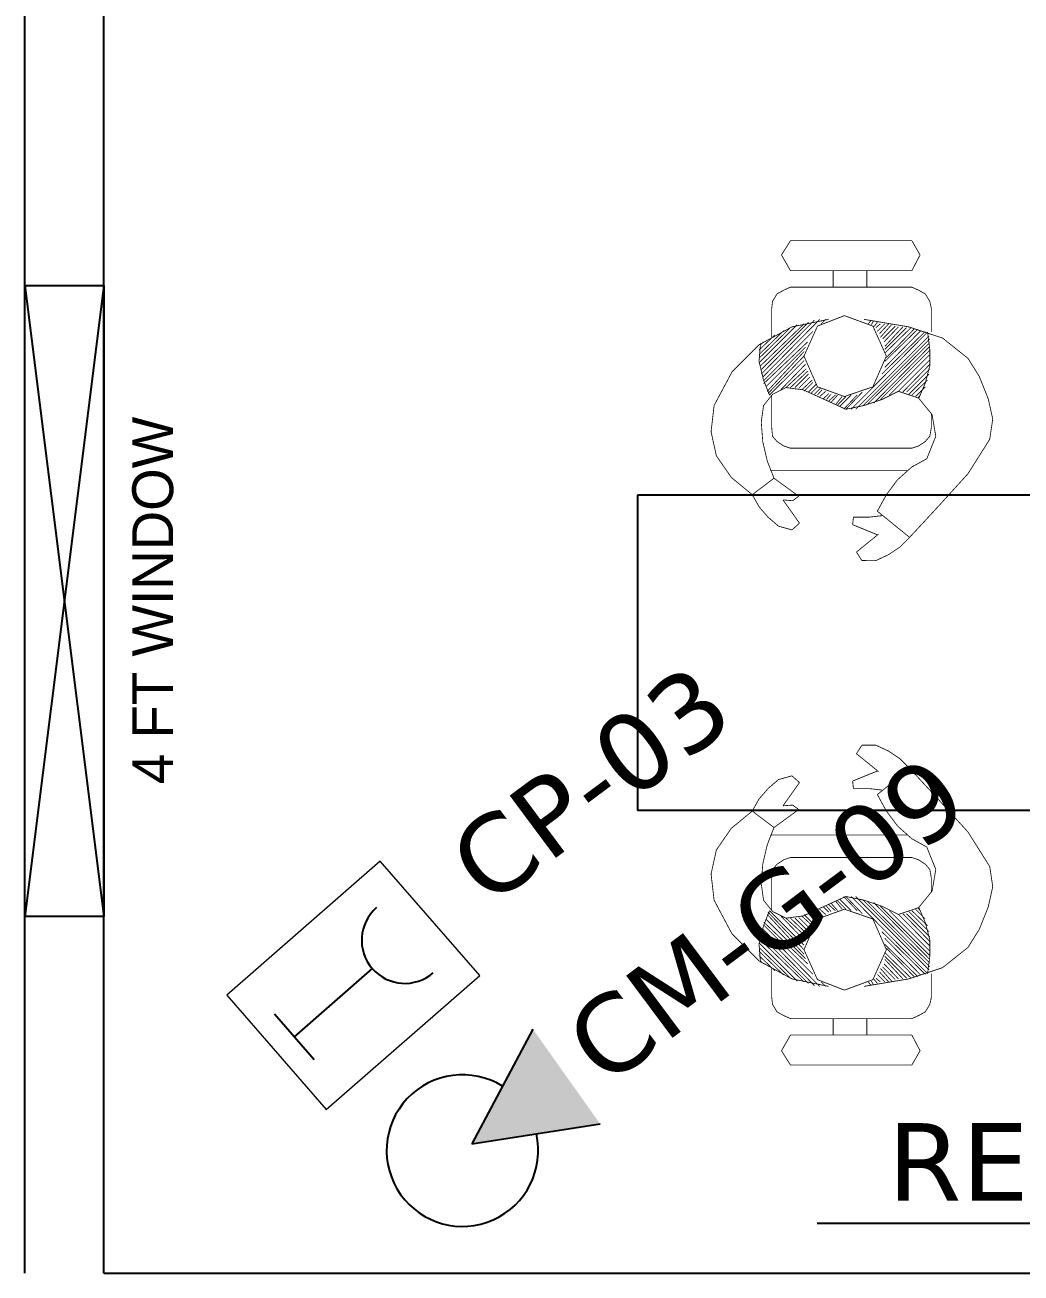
# Model space of a CAD drawing. Header units: millimetres. Extents: x -5691 to 68617, y -23008 to 84113.
# Drawn here: x 5258 to 7184, y 49003 to 51415 of the extents above; entities that cross this region are included whole.
import ezdxf

# ---------------------------------------------------------------- set-up
doc = ezdxf.new("R2010")
doc.units = ezdxf.units.MM
doc.header["$LTSCALE"] = 700
doc.header["$MEASUREMENT"] = 0
for name, color, linetype in [('architactur xref$0$COLUMN', 8, 'Continuous'), ('architactur xref$0$MAA - CCTV - ZAI', 8, 'Continuous'), ('architactur xref$0$MAA-PP.1', 8, 'Continuous'), ('architactur xref$0$TEXT', 8, 'Continuous'), ('architactur xref$0$WALL', 8, 'Continuous'), ('rcp$0$X-REF', 8, 'Continuous'), ('X-REF', 8, 'Continuous')]:
    doc.layers.add(name, color=color, linetype=linetype)
doc.styles.add('architactur xref$0$H St Bt', font='stylu.ttf')
doc.styles.add('architactur xref$0$VERDANA', font='verdana.ttf')

# ---------------------------------------------------------------- blocks, each defined once
blk = doc.blocks.new('*U200')
at = {"layer": 'architactur xref$0$WALL', "color": 0}
for p, q in [((60520.063, 48188.769), (60526.063, 48188.769)), ((60520.063, 48140.769), (60520.063, 48188.769)), ((60526.063, 48188.769), (60520.063, 48140.769)), ((60520.063, 48188.769), (60526.063, 48140.769)), ((60526.063, 48188.769), (60526.063, 48140.769)), ((60526.063, 48140.769), (60520.063, 48140.769))]:
    blk.add_line(p, q, dxfattribs=at)
at = {"layer": 'architactur xref$0$TEXT', "lineweight": 0, "style": 'architactur xref$0$H St Bt'}
blk.add_text('4 FT WINDOW', height=3.1104, rotation=90, dxfattribs=at).set_placement((60531.344, 48150.836))
blk = doc.blocks.new('*U242')
at = {"layer": 'architactur xref$0$MAA - CCTV - ZAI'}
blk.add_hatch(color=0, dxfattribs=at).paths.add_polyline_path([(-0.647, 0), (-9.481, -4.421), (-9.481, 4.421)])
at = {"layer": 'architactur xref$0$MAA - CCTV - ZAI', "color": 0}
for p, q in [((-0.647, 0), (-9.481, 4.421)), ((-9.481, -4.421), (-0.647, 0))]:
    blk.add_line(p, q, dxfattribs=at)
blk.add_arc((0.24, 0), 5.769, 202.6408, 157.3592, dxfattribs=at)
blk = doc.blocks.new('architactur xref$0$CP')
at = {"layer": 'architactur xref$0$MAA - CCTV - ZAI', "lineweight": 0}
blk.add_lwpolyline([(5.766, 0), (5.766, -15.502), (-5.766, -15.502), (-5.766, 0)], close=True, dxfattribs=at)
at = {"layer": 'architactur xref$0$MAA-PP.1', "color": 0}
for p, q in [((-2.302, -1.8), (2.302, -1.8)), ((0, -9.683), (0, -1.8))]:
    blk.add_line(p, q, dxfattribs=at)
at = {"layer": 'architactur xref$0$MAA-PP.1', "color": 0, "extrusion": (0, 0, -1)}
blk.add_ellipse((0, -12.969), major_axis=(2.324, 2.324), ratio=1, start_param=3.926991, end_param=7.068583, dxfattribs=at)
blk = doc.blocks.new('architactur xref')
at = {"layer": 'architactur xref$0$COLUMN', "linetype": 'Continuous'}
for p, q in [((445.986, 1988.435), (253.621, 1988.435)), ((253.621, 1988.435), (253.621, 1964.435)), ((445.986, 1964.435), (253.621, 1964.435))]:
    blk.add_line(p, q, dxfattribs=at)
at = {"layer": 'architactur xref$0$COLUMN', "linetype": 'Continuous', "const_width": 0.0614}
for points in [[(265.27, 2007.8), (264.585, 2006.714), (265.27, 2005.518)], [(274.508, 2007.8), (265.27, 2007.8)], [(274.508, 2005.518), (275.135, 2006.714), (274.508, 2007.8)], [(265.27, 2005.518), (274.508, 2005.518)], [(268.518, 2005.518), (268.518, 2004.264)], [(271.085, 2004.264), (271.085, 2005.518)], [(265.27, 2004.264), (264.756, 2004.034), (264.245, 2003.75), (263.903, 2003.181), (263.845, 2002.667)], [(265.27, 2004.264), (274.508, 2004.264)], [(275.988, 2002.667), (275.875, 2003.181), (275.532, 2003.75), (275.019, 2004.034), (274.508, 2004.264)], [(263.845, 2000.443), (263.845, 2002.667)], [(266.298, 1999.018), (267.323, 1996.681), (269.375, 1995.941), (271.541, 1996.681), (272.568, 1999.018), (271.541, 2001.3), (269.375, 2002.098), (267.323, 2001.3), (266.298, 1999.018)], [(275.988, 2002.667), (275.988, 2000.844)], [(268.179, 2001.814), (265.383, 2001.242), (262.875, 1999.875), (260.823, 1997.822), (259.455, 1995.256)], [(262.875, 1998.504), (265.784, 2001.413)], [(262.875, 1998.847), (265.27, 2001.187)], [(262.988, 1998.278), (266.298, 2001.471)], [(263.046, 1997.651), (267.093, 2001.756)], [(263.046, 1997.993), (266.637, 2001.584)], [(263.159, 1997.421), (267.494, 2001.814)], [(267.607, 2001.471), (267.95, 2001.814)], [(275.646, 1991.209), (274.508, 1990.582), (273.422, 1989.612), (272.568, 1988.471), (271.883, 1987.217), (274.337, 1985.223), (276.502, 1987.56), (278.781, 1990.068), (280.436, 1992.689), (280.665, 1994.231), (280.323, 1995.77), (279.637, 1997.48), (278.781, 1998.847), (276.845, 2000.389), (274.278, 2001.242), (270.859, 2001.814)], [(271.198, 2001.471), (271.369, 2001.698)], [(271.427, 2001.413), (271.599, 2001.698)], [(271.599, 2001.242), (271.883, 2001.584)], [(271.77, 2001.187), (272.113, 2001.471)], [(271.883, 2000.899), (272.455, 2001.471)], [(272.055, 2000.728), (272.74, 2001.471)], [(272.113, 2000.443), (272.966, 2001.413)], [(272.284, 2000.33), (273.25, 2001.3)], [(272.397, 2000.101), (273.48, 2001.242)], [(272.455, 1999.761), (273.823, 2001.242)], [(272.455, 1999.532), (274.107, 2001.187)], [(272.455, 1999.248), (274.45, 2001.187)], [(272.455, 1998.62), (274.964, 2001.071)], [(272.568, 1998.905), (274.676, 2001.071)], [(262.875, 1999.134), (264.756, 2000.957)], [(262.875, 1999.474), (264.074, 2000.615)], [(262.988, 1999.875), (263.218, 2000.101)], [(263.218, 1997.137), (266.98, 2000.899)], [(263.218, 1996.911), (266.582, 2000.101)], [(269.889, 1994.971), (275.704, 2000.844)], [(270.232, 1994.971), (275.817, 2000.557)], [(270.742, 1995.198), (275.875, 2000.33)], [(272.226, 1997.651), (275.532, 2000.899)], [(272.455, 1998.165), (275.19, 2000.957)], [(275.019, 1995.77), (275.532, 1996.966), (275.875, 1998.278), (275.875, 1999.532), (275.704, 2000.844)], [(262.988, 1999.988), (262.875, 1998.62), (263.218, 1997.195), (263.673, 1996.054)], [(263.389, 1996.681), (266.411, 1999.703)], [(263.502, 1996.339), (266.298, 1999.361)], [(271.085, 1995.314), (275.875, 2000.046)], [(271.599, 1995.427), (275.875, 1999.761)], [(272.113, 1995.711), (275.875, 1999.474)], [(272.795, 1996.054), (275.875, 1999.134)], [(263.56, 1996.167), (266.298, 1999.018)], [(263.673, 1996.054), (266.298, 1998.675)], [(264.53, 1996.452), (266.411, 1998.391)], [(273.48, 1996.339), (275.875, 1998.734)], [(273.823, 1996.284), (275.875, 1998.391)], [(264.927, 1996.623), (266.466, 1998.048)], [(265.27, 1996.623), (266.582, 1997.877)], [(265.613, 1996.623), (266.637, 1997.651)], [(265.897, 1996.568), (266.754, 1997.421)], [(274.107, 1996.284), (275.875, 1998.048)], [(274.278, 1996.112), (275.817, 1997.651)], [(266.24, 1996.452), (264.927, 1996.623), (263.903, 1996.112), (263.218, 1995.256), (263.046, 1994.002)], [(266.127, 1996.452), (266.925, 1997.195)], [(266.24, 1996.452), (269.488, 1994.971), (270.859, 1995.256), (272.226, 1995.711), (273.48, 1996.339)], [(266.298, 1996.339), (266.98, 1997.024)], [(266.637, 1996.284), (267.264, 1996.911)], [(266.809, 1996.167), (267.323, 1996.681)], [(267.093, 1996.112), (267.607, 1996.623)], [(267.323, 1996.054), (267.665, 1996.452)], [(267.494, 1995.941), (267.95, 1996.339)], [(269.488, 1994.971), (270.742, 1996.284)], [(275.646, 1991.209), (276.331, 1992.919), (276.046, 1994.57), (275.019, 1995.825), (273.48, 1996.339)], [(274.508, 1996.054), (275.704, 1997.195)], [(274.792, 1995.941), (275.532, 1996.681)], [(263.845, 1993.546), (263.845, 1996.054)], [(267.778, 1995.77), (268.179, 1996.167)], [(268.008, 1995.711), (268.35, 1996.112)], [(268.179, 1995.598), (268.69, 1996.054)], [(268.35, 1995.485), (268.861, 1996.054)], [(268.69, 1995.314), (269.204, 1995.941)], [(268.861, 1995.314), (269.488, 1995.941)], [(269.032, 1995.198), (269.889, 1996.054)], [(269.317, 1994.971), (270.345, 1996.054)], [(274.964, 1995.825), (275.19, 1996.112)], [(259.455, 1995.256), (259.226, 1993.261), (259.627, 1991.435), (260.768, 1989.784), (262.361, 1988.471)], [(275.988, 1994.629), (275.988, 1993.546)], [(263.046, 1994.002), (263.159, 1992.518), (263.502, 1991.038), (264.016, 1989.725)], [(263.845, 1993.546), (263.903, 1992.919), (264.245, 1992.518), (264.756, 1992.179), (265.27, 1992.007)], [(274.508, 1992.007), (275.019, 1992.179), (275.532, 1992.518), (275.875, 1992.919), (275.988, 1993.546)], [(274.508, 1992.007), (265.27, 1992.007)], [(262.361, 1988.471), (264.016, 1989.725), (265.897, 1988.358)], [(263.732, 1990.294), (274.165, 1990.294)], [(262.361, 1988.471), (262.875, 1987.56), (263.56, 1986.761), (264.359, 1986.076), (265.383, 1985.792)], [(265.897, 1988.358), (265.441, 1988.015), (264.701, 1988.074)], [(265.955, 1986.306), (264.701, 1988.074)], [(271.256, 1986.761), (272.226, 1986.875)], [(265.383, 1985.792), (265.955, 1986.306)], [(270.002, 1986.189), (270.06, 1986.761)], [(271.904, 1985.414), (270.002, 1986.189)], [(270.06, 1986.761), (271.256, 1986.761)], [(271.976, 1985.473), (270.291, 1984.11)], [(274.337, 1985.223), (273.595, 1984.484), (272.72, 1983.901), (271.766, 1983.457), (270.702, 1983.46)], [(270.702, 1983.46), (270.291, 1984.11)], [(270.702, 1969.41), (270.291, 1968.761)], [(271.976, 1967.398), (270.291, 1968.761)], [(274.337, 1967.648), (273.595, 1968.386), (272.72, 1968.969), (271.766, 1969.413), (270.702, 1969.41)], [(262.361, 1964.399), (262.875, 1965.311), (263.56, 1966.109), (264.359, 1966.794), (265.383, 1967.079)], [(265.383, 1967.079), (265.955, 1966.565)], [(271.904, 1967.456), (270.002, 1966.681)], [(275.646, 1961.661), (274.508, 1962.289), (273.422, 1963.258), (272.568, 1964.399), (271.883, 1965.653), (274.337, 1967.648), (276.502, 1965.311), (278.781, 1962.802), (280.436, 1960.181), (280.665, 1958.639), (280.323, 1957.101), (279.637, 1955.391), (278.781, 1954.024), (276.845, 1952.482), (274.278, 1951.629), (270.859, 1951.056)], [(265.955, 1966.565), (264.701, 1964.797)], [(270.002, 1966.681), (270.06, 1966.109)], [(270.06, 1966.109), (271.256, 1966.109)], [(271.256, 1966.109), (272.226, 1965.996)], [(259.455, 1957.615), (259.226, 1959.609), (259.627, 1961.435), (260.768, 1963.087), (262.361, 1964.399)], [(262.361, 1964.399), (264.016, 1963.145), (265.897, 1964.512)], [(265.897, 1964.512), (265.441, 1964.855), (264.701, 1964.797)], [(263.046, 1958.869), (263.159, 1960.352), (263.502, 1961.833), (264.016, 1963.145)], [(263.732, 1962.576), (274.165, 1962.576)], [(275.646, 1961.661), (276.331, 1959.952), (276.046, 1958.3), (275.019, 1957.046), (273.48, 1956.532)], [(263.845, 1959.325), (263.903, 1959.952), (264.245, 1960.352), (264.756, 1960.692), (265.27, 1960.863)], [(274.508, 1960.863), (265.27, 1960.863)], [(274.508, 1960.863), (275.019, 1960.692), (275.532, 1960.352), (275.875, 1959.952), (275.988, 1959.325)], [(263.845, 1959.325), (263.845, 1956.816)], [(275.988, 1958.242), (275.988, 1959.325)], [(266.24, 1956.419), (264.927, 1956.247), (263.903, 1956.758), (263.218, 1957.615), (263.046, 1958.869)], [(268.179, 1951.056), (265.383, 1951.629), (262.875, 1952.996), (260.823, 1955.048), (259.455, 1957.615)], [(266.24, 1956.419), (269.488, 1957.899), (270.859, 1957.615), (272.226, 1957.159), (273.48, 1956.532)], [(268.35, 1957.385), (268.861, 1956.816)], [(268.69, 1957.557), (269.204, 1956.929)], [(268.861, 1957.557), (269.488, 1956.929)], [(269.032, 1957.673), (269.889, 1956.816)], [(269.317, 1957.899), (270.345, 1956.816)], [(269.488, 1957.899), (270.742, 1956.587)], [(269.889, 1957.899), (275.704, 1952.026)], [(270.232, 1957.899), (275.817, 1952.314)], [(270.742, 1957.673), (275.875, 1952.54)], [(271.085, 1957.557), (275.875, 1952.825)], [(271.599, 1957.443), (275.875, 1953.109)], [(262.988, 1952.883), (262.875, 1954.25), (263.218, 1955.675), (263.673, 1956.816)], [(263.502, 1956.532), (266.298, 1953.51)], [(263.56, 1956.703), (266.298, 1953.852)], [(263.673, 1956.816), (266.298, 1954.195)], [(264.53, 1956.419), (266.411, 1954.479)], [(266.127, 1956.419), (266.925, 1955.675)], [(266.298, 1953.852), (267.323, 1956.189), (269.375, 1956.929), (271.541, 1956.189), (272.568, 1953.852), (271.541, 1951.57), (269.375, 1950.772), (267.323, 1951.57), (266.298, 1953.852)], [(266.298, 1956.532), (266.98, 1955.847)], [(266.637, 1956.587), (267.264, 1955.96)], [(266.809, 1956.703), (267.323, 1956.189)], [(267.093, 1956.758), (267.607, 1956.247)], [(267.323, 1956.816), (267.665, 1956.419)], [(267.494, 1956.929), (267.95, 1956.532)], [(267.778, 1957.101), (268.179, 1956.703)], [(268.008, 1957.159), (268.35, 1956.758)], [(268.179, 1957.272), (268.69, 1956.816)], [(272.113, 1957.159), (275.875, 1953.397)], [(272.795, 1956.816), (275.875, 1953.736)], [(273.48, 1956.532), (275.875, 1954.137)], [(273.823, 1956.587), (275.875, 1954.479)], [(274.107, 1956.587), (275.875, 1954.822)], [(274.278, 1956.758), (275.817, 1955.22)], [(274.508, 1956.816), (275.704, 1955.675)], [(274.792, 1956.929), (275.532, 1956.189)], [(274.964, 1957.046), (275.19, 1956.758)], [(275.019, 1957.101), (275.532, 1955.905), (275.875, 1954.593), (275.875, 1953.338), (275.704, 1952.026)], [(263.159, 1955.449), (267.494, 1951.056)], [(263.218, 1955.96), (266.582, 1952.77)], [(263.218, 1955.734), (266.98, 1951.971)], [(263.389, 1956.189), (266.411, 1953.167)], [(264.927, 1956.247), (266.466, 1954.822)], [(265.27, 1956.247), (266.582, 1954.993)], [(265.613, 1956.247), (266.637, 1955.22)], [(265.897, 1956.302), (266.754, 1955.449)], [(262.988, 1954.593), (266.298, 1951.399)], [(263.046, 1955.22), (267.093, 1951.115)], [(263.046, 1954.877), (266.637, 1951.286)], [(272.226, 1955.22), (275.532, 1951.971)], [(272.455, 1954.706), (275.19, 1951.913)], [(262.875, 1954.366), (265.784, 1951.457)], [(262.875, 1954.024), (265.27, 1951.684)], [(262.875, 1953.736), (264.756, 1951.913)], [(272.455, 1954.25), (274.964, 1951.8)], [(272.455, 1953.623), (274.45, 1951.684)], [(272.568, 1953.966), (274.676, 1951.8)], [(262.875, 1953.397), (264.074, 1952.256)], [(262.988, 1952.996), (263.218, 1952.77)], [(272.397, 1952.77), (273.48, 1951.629)], [(272.455, 1953.338), (274.107, 1951.684)], [(272.455, 1953.109), (273.823, 1951.629)], [(263.845, 1952.427), (263.845, 1950.203)], [(271.599, 1951.629), (271.883, 1951.286)], [(271.77, 1951.684), (272.113, 1951.399)], [(271.883, 1951.971), (272.455, 1951.399)], [(272.055, 1952.143), (272.74, 1951.399)], [(272.113, 1952.427), (272.966, 1951.457)], [(272.284, 1952.54), (273.25, 1951.57)], [(275.988, 1950.203), (275.988, 1952.026)], [(267.607, 1951.399), (267.95, 1951.056)], [(271.198, 1951.399), (271.369, 1951.173)], [(271.427, 1951.457), (271.599, 1951.173)], [(265.27, 1948.606), (264.756, 1948.836), (264.245, 1949.12), (263.903, 1949.689), (263.845, 1950.203)], [(275.988, 1950.203), (275.875, 1949.689), (275.532, 1949.12), (275.019, 1948.836), (274.508, 1948.606)], [(265.27, 1948.606), (274.508, 1948.606)], [(268.518, 1947.352), (268.518, 1948.606)], [(271.085, 1948.606), (271.085, 1947.352)], [(265.27, 1945.07), (264.585, 1946.156), (265.27, 1947.352)], [(265.27, 1947.352), (274.508, 1947.352)], [(274.508, 1947.352), (275.135, 1946.156), (274.508, 1945.07)], [(274.508, 1945.07), (265.27, 1945.07)]]:
    blk.add_lwpolyline(points, dxfattribs=at)
at = {"layer": 'architactur xref$0$WALL', "linetype": 'Continuous'}
for p, q in [((207, 1929.244), (207, 2079.518)), ((213, 1929.244), (213, 2025)), ((213, 1929.244), (476, 1929.244))]:
    blk.add_line(p, q, dxfattribs=at)
at = {"layer": 'architactur xref$0$WALL'}
blk.add_line((327.411, 1933.012), (267.311, 1933.012), dxfattribs=at)
at = {"layer": 'architactur xref$0$MAA - CCTV - ZAI', "lineweight": 0, "xscale": -0.9999999999999996, "rotation": 131.1284248278524}
blk.add_blockref('architactur xref$0$CP', (226.147, 1946.043), dxfattribs=at)
at = {"layer": 'architactur xref$0$MAA - CCTV - ZAI', "rotation": 215.3749562399562}
blk.add_blockref('*U242', (240.494, 1938.703), dxfattribs=at)
at = {"layer": 'architactur xref$0$WALL'}
blk.add_blockref('*U200', (-60313.063, -46184.387), dxfattribs=at)
at = {"layer": 'architactur xref$0$TEXT', "char_height": 5.9055, "width": 220.51473, "attachment_point": 5, "style": 'architactur xref$0$VERDANA'}
for s, insert, rotation in [('CP-03', (250.052, 1966.406), 36.64685), ('CM-G-09', (263.447, 1956.093), 36.72639)]:
    blk.add_mtext(s, dxfattribs=dict(at, insert=insert, rotation=rotation))
at = {"layer": 'architactur xref$0$TEXT', "insert": (297.24, 1937.641), "char_height": 5.9055, "width": 145.17125, "attachment_point": 5, "style": 'architactur xref$0$VERDANA'}
blk.add_mtext('RELOCATED', dxfattribs=at)
blk = doc.blocks.new('rcp')
at = {"layer": 'rcp$0$X-REF', "xscale": 25.39999999999418, "yscale": 25.39999999999418, "zscale": 25.39999999999418}
blk.add_blockref('architactur xref', (0, 0), dxfattribs=at)

msp = doc.modelspace()

# ---------------------------------------------------------------- block references
at = {"layer": 'X-REF', "ltscale": 8}
msp.add_blockref('rcp', (0, 0), dxfattribs=at)

# ---------------------------------------------------------------- next in the draw order: block references
at = {"layer": 'X-REF', "xscale": 25.39999999999418, "yscale": 25.39999999999418, "zscale": 25.39999999999418}
msp.add_blockref('architactur xref', (0, 0), dxfattribs=at)

doc.saveas('drawing.dxf')
